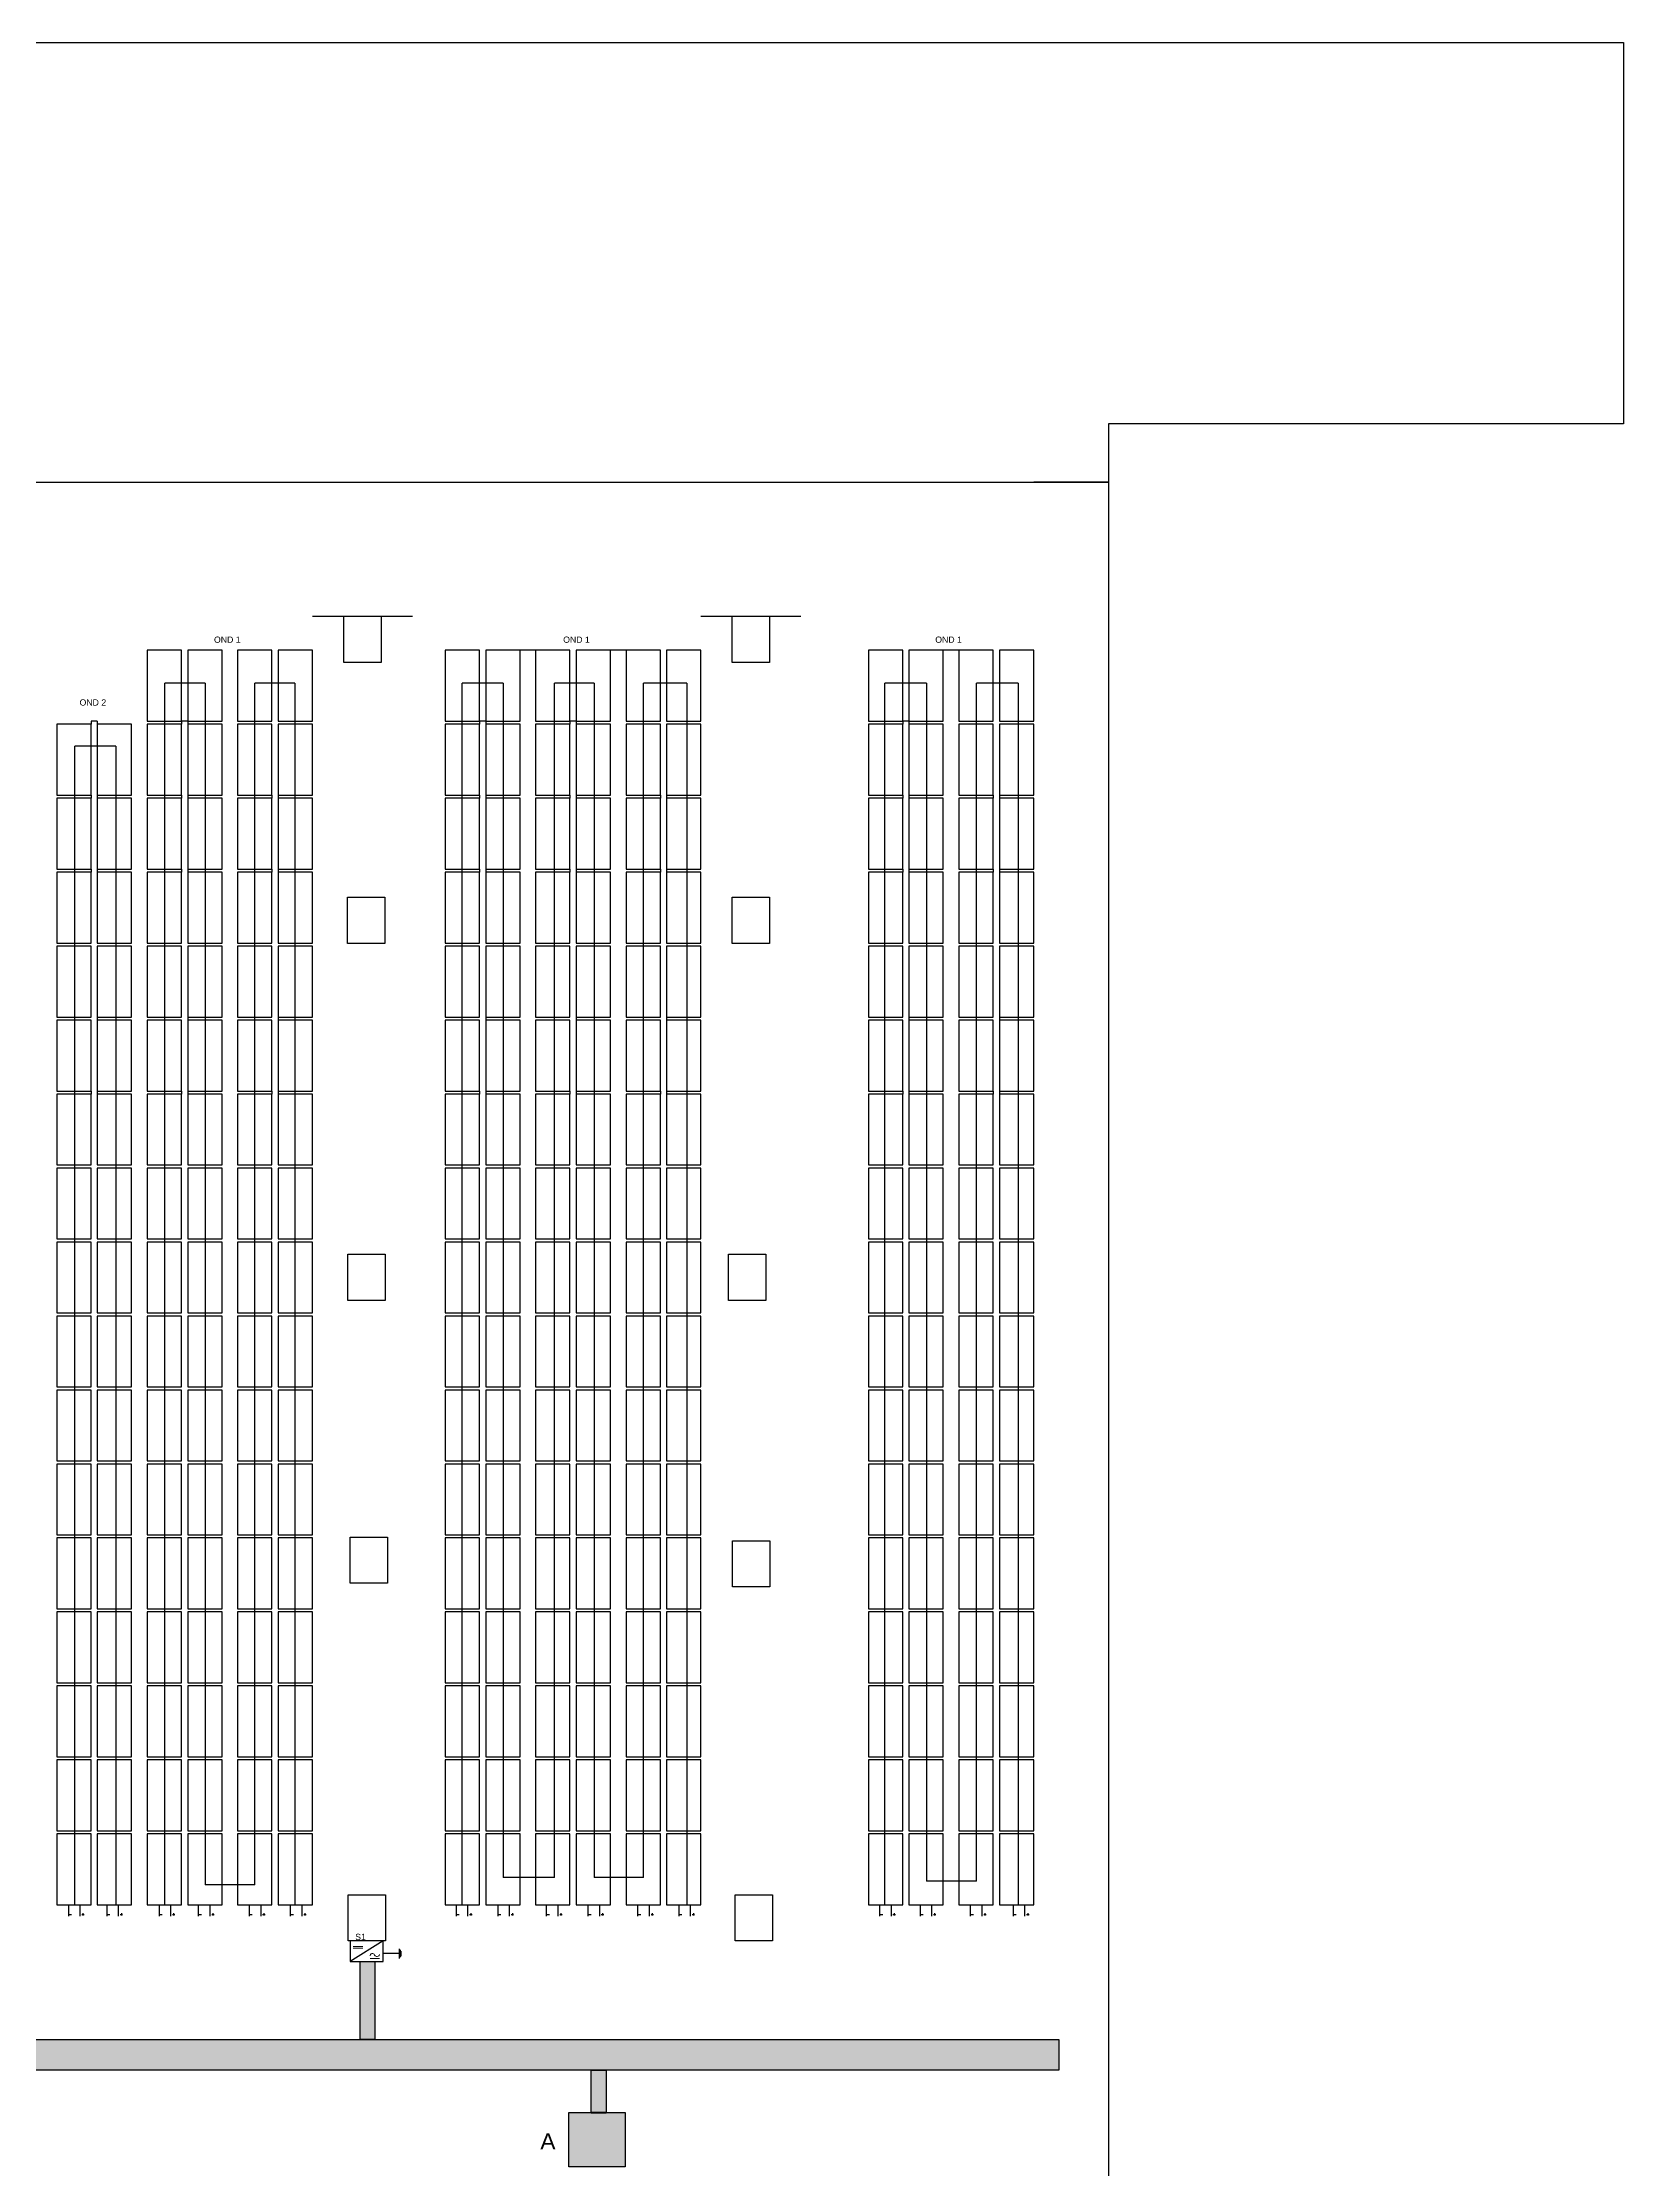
# Model space of a CAD drawing. Header units: inches. Extents: x 66 to 673, y 42 to 161.
# Drawn here: x 440.4 to 491.1, y 92.4 to 160.5 of the extents above; entities that cross this region are included whole.
import ezdxf

# ---------------------------------------------------------------- set-up
doc = ezdxf.new("R2010")
doc.units = ezdxf.units.IN
doc.header["$MEASUREMENT"] = 0
doc.layers.add('PDF2_Geometry', color=7, linetype='Continuous', true_color=0x2676ba)
doc.styles.get("Standard").update_dxf_attribs({"font": 'arial.ttf'})

msp = doc.modelspace()

# ---------------------------------------------------------------- hatches: boundary and pattern name
h = msp.add_hatch(color=8)
h.dxf.hatch_style = 1
h.paths.add_polyline_path([(450.565, 96.533), (451.044, 96.533), (451.044, 99.024), (450.565, 99.024)])
h = msp.add_hatch(color=8)
h.dxf.hatch_style = 1
h.paths.add_polyline_path([(323.962, 96.427), (288.548, 96.367), (288.548, 95.376), (323.962, 95.436)])
h.paths.add_polyline_path([(472.961, 96.533), (326.565, 96.533), (326.565, 95.542), (472.961, 95.542)])
h = msp.add_hatch(color=8)
h.dxf.hatch_style = 1
h.paths.add_polyline_path([(457.974, 94.168), (458.454, 94.168), (458.454, 95.532), (457.974, 95.532)])
h = msp.add_hatch(color=3)
h.dxf.hatch_style = 1
h.paths.add_polyline_path([(457.256, 94.191), (457.256, 92.444), (459.068, 92.444), (459.068, 94.191)])
h = msp.add_hatch(color=1)
h.dxf.hatch_style = 1
h.paths.add_polyline_path([(457.256, 94.191), (457.256, 92.444), (459.068, 92.444), (459.068, 94.191)])

# ---------------------------------------------------------------- linework, layer by layer
for p, q in [((404.45, 160.506), (491.063, 160.506)), ((491.063, 160.506), (491.063, 148.295)), ((491.063, 148.295), (474.56, 148.295)), ((474.56, 148.295), (474.56, 146.42)), ((424.323, 146.42), (474.56, 146.42)), ((474.56, 146.42), (472.16, 146.42)), ((474.56, 146.42), (474.56, 42.928)), ((474.56, 146.42), (474.56, 144.02)), ((449.042, 142.128), (450.042, 142.128)), ((450.042, 142.128), (451.242, 142.128)), ((450.042, 140.648), (450.042, 142.128)), ((451.242, 142.128), (451.242, 141.848)), ((451.242, 142.128), (452.242, 142.128)), ((451.242, 141.848), (451.242, 141.848)), ((451.242, 141.848), (451.242, 140.648)), ((461.493, 142.128), (462.493, 142.128)), ((462.493, 142.128), (463.693, 142.128)), ((462.493, 140.648), (462.493, 142.128)), ((463.693, 142.128), (463.693, 141.848)), ((463.693, 142.128), (464.693, 142.128)), ((463.693, 141.848), (463.693, 141.848)), ((463.693, 141.848), (463.693, 140.648)), ((451.242, 140.648), (450.042, 140.648)), ((456.193, 141.035), (455.693, 141.035)), ((459.093, 141.035), (458.593, 141.035)), ((463.693, 140.648), (462.493, 140.648)), ((469.76, 141.035), (469.26, 141.035)), ((442.142, 138.765), (441.942, 138.765)), ((441.942, 138.765), (441.942, 138.665)), ((442.142, 138.765), (442.142, 138.665)), ((445.042, 138.765), (444.842, 138.765)), ((444.842, 138.765), (444.842, 138.665)), ((445.042, 138.765), (445.042, 138.665)), ((454.593, 138.765), (454.393, 138.765)), ((454.393, 138.765), (454.393, 138.665)), ((454.593, 138.765), (454.593, 138.665)), ((457.493, 138.765), (457.293, 138.765)), ((457.293, 138.765), (457.293, 138.665)), ((457.493, 138.765), (457.493, 138.665)), ((468.16, 138.765), (467.96, 138.765)), ((467.96, 138.765), (467.96, 138.665)), ((468.16, 138.765), (468.16, 138.665)), ((441.942, 136.395), (441.942, 136.295)), ((442.142, 136.395), (442.142, 136.295)), ((444.842, 136.395), (444.842, 136.295)), ((445.042, 136.395), (445.042, 136.295)), ((447.742, 136.395), (447.742, 136.295)), ((447.942, 136.395), (447.942, 136.295)), ((454.393, 136.395), (454.393, 136.295)), ((454.593, 136.395), (454.593, 136.295)), ((457.293, 136.395), (457.293, 136.295)), ((457.493, 136.395), (457.493, 136.295)), ((460.193, 136.395), (460.193, 136.295)), ((460.393, 136.395), (460.393, 136.295)), ((467.96, 136.395), (467.96, 136.295)), ((468.16, 136.395), (468.16, 136.295)), ((470.86, 136.395), (470.86, 136.295)), ((471.06, 136.395), (471.06, 136.295)), ((441.942, 134.025), (441.942, 133.925)), ((442.142, 134.025), (442.142, 133.925)), ((444.842, 134.025), (444.842, 133.925)), ((445.042, 134.025), (445.042, 133.925)), ((447.742, 134.025), (447.742, 133.925)), ((447.942, 134.025), (447.942, 133.925)), ((454.393, 134.025), (454.393, 133.925)), ((454.593, 134.025), (454.593, 133.925)), ((457.293, 134.025), (457.293, 133.925)), ((457.493, 134.025), (457.493, 133.925)), ((460.193, 134.025), (460.193, 133.925)), ((460.393, 134.025), (460.393, 133.925)), ((467.96, 134.025), (467.96, 133.925)), ((468.16, 134.025), (468.16, 133.925)), ((470.86, 134.025), (470.86, 133.925)), ((471.06, 134.025), (471.06, 133.925)), ((450.159, 133.124), (451.359, 133.124)), ((450.159, 131.644), (450.159, 133.124)), ((451.359, 133.124), (451.359, 132.844)), ((462.493, 133.124), (463.693, 133.124)), ((462.493, 131.644), (462.493, 133.124)), ((463.693, 133.124), (463.693, 132.844)), ((451.359, 132.844), (451.359, 132.844)), ((451.359, 132.844), (451.359, 131.644)), ((463.693, 132.844), (463.693, 132.844)), ((463.693, 132.844), (463.693, 131.644)), ((451.359, 131.644), (450.159, 131.644)), ((463.693, 131.644), (462.493, 131.644)), ((442.142, 129.285), (442.142, 129.185)), ((445.042, 129.285), (445.042, 129.185)), ((447.942, 129.285), (447.942, 129.185)), ((454.593, 129.285), (454.593, 129.185)), ((457.493, 129.285), (457.493, 129.185)), ((460.393, 129.285), (460.393, 129.185)), ((468.16, 129.285), (468.16, 129.185)), ((471.06, 129.285), (471.06, 129.185)), ((441.942, 126.915), (441.942, 126.815)), ((442.142, 126.915), (442.142, 126.815)), ((444.842, 126.915), (444.842, 126.815)), ((445.042, 126.915), (445.042, 126.815)), ((447.742, 126.915), (447.742, 126.815)), ((447.942, 126.915), (447.942, 126.815)), ((454.393, 126.915), (454.393, 126.815)), ((454.593, 126.915), (454.593, 126.815)), ((457.293, 126.915), (457.293, 126.815)), ((457.493, 126.915), (457.493, 126.815)), ((460.193, 126.915), (460.193, 126.815)), ((460.393, 126.915), (460.393, 126.815)), ((467.96, 126.915), (467.96, 126.815)), ((468.16, 126.915), (468.16, 126.815)), ((470.86, 126.915), (470.86, 126.815)), ((471.06, 126.915), (471.06, 126.815)), ((450.169, 121.684), (451.369, 121.684)), ((450.169, 120.204), (450.169, 121.684)), ((451.369, 121.684), (451.369, 121.404)), ((451.369, 121.404), (451.369, 121.404)), ((451.369, 121.404), (451.369, 120.204)), ((462.371, 121.684), (463.571, 121.684)), ((462.371, 120.204), (462.371, 121.684)), ((463.571, 121.684), (463.571, 121.404)), ((463.571, 121.404), (463.571, 121.404)), ((463.571, 121.404), (463.571, 120.204)), ((451.369, 120.204), (450.169, 120.204)), ((463.571, 120.204), (462.371, 120.204)), ((450.248, 112.625), (451.448, 112.625)), ((450.248, 111.145), (450.248, 112.625)), ((451.448, 112.625), (451.448, 112.345)), ((462.504, 112.506), (463.704, 112.506)), ((462.504, 111.026), (462.504, 112.506)), ((463.704, 112.506), (463.704, 112.226)), ((451.448, 112.345), (451.448, 112.345)), ((451.448, 112.345), (451.448, 111.145)), ((463.704, 112.226), (463.704, 112.226)), ((463.704, 112.226), (463.704, 111.026)), ((451.448, 111.145), (450.248, 111.145)), ((463.704, 111.026), (462.504, 111.026)), ((450.183, 101.164), (451.383, 101.164)), ((450.183, 99.684), (450.183, 101.164)), ((451.383, 101.164), (451.383, 100.884)), ((451.383, 100.884), (451.383, 100.884)), ((451.383, 100.884), (451.383, 99.684)), ((462.589, 101.164), (463.789, 101.164)), ((462.589, 99.684), (462.589, 101.164)), ((463.789, 101.164), (463.789, 100.884)), ((463.789, 100.884), (463.789, 100.884)), ((463.789, 100.884), (463.789, 99.684)), ((441.236, 100.535), (441.315, 100.535)), ((441.646, 100.535), (441.725, 100.535)), ((441.685, 100.575), (441.685, 100.496)), ((442.465, 100.535), (442.545, 100.535)), ((442.875, 100.535), (442.955, 100.535)), ((442.915, 100.575), (442.915, 100.496)), ((444.14, 100.535), (444.22, 100.535)), ((444.55, 100.535), (444.63, 100.535)), ((444.59, 100.575), (444.59, 100.496)), ((445.401, 100.535), (445.481, 100.535)), ((445.811, 100.535), (445.891, 100.535)), ((445.851, 100.575), (445.851, 100.496)), ((447.032, 100.535), (447.112, 100.535)), ((447.442, 100.535), (447.522, 100.535)), ((447.482, 100.575), (447.482, 100.496)), ((448.349, 100.535), (448.428, 100.535)), ((448.759, 100.535), (448.838, 100.535)), ((448.798, 100.575), (448.798, 100.496)), ((453.666, 100.535), (453.746, 100.535)), ((454.076, 100.535), (454.156, 100.535)), ((454.116, 100.575), (454.116, 100.496)), ((454.998, 100.535), (455.077, 100.535)), ((455.408, 100.535), (455.488, 100.535)), ((455.448, 100.575), (455.448, 100.496)), ((456.555, 100.535), (456.634, 100.535)), ((456.965, 100.535), (457.044, 100.535)), ((457.004, 100.575), (457.004, 100.496)), ((457.889, 100.535), (457.969, 100.535)), ((458.299, 100.535), (458.379, 100.535)), ((458.339, 100.575), (458.339, 100.496)), ((459.482, 100.535), (459.561, 100.535)), ((459.892, 100.535), (459.971, 100.535)), ((459.931, 100.575), (459.931, 100.496)), ((460.801, 100.535), (460.88, 100.535)), ((461.211, 100.535), (461.29, 100.535)), ((461.25, 100.575), (461.25, 100.496)), ((467.238, 100.535), (467.318, 100.535)), ((467.648, 100.535), (467.728, 100.535)), ((467.688, 100.575), (467.688, 100.496)), ((468.535, 100.535), (468.614, 100.535)), ((468.945, 100.535), (469.024, 100.535)), ((468.984, 100.575), (468.984, 100.496)), ((470.146, 100.535), (470.226, 100.535)), ((470.556, 100.535), (470.636, 100.535)), ((470.596, 100.575), (470.596, 100.496)), ((471.52, 100.535), (471.6, 100.535)), ((471.93, 100.535), (472.01, 100.535)), ((471.97, 100.575), (471.97, 100.496)), ((451.383, 99.684), (450.183, 99.684)), ((451.303, 99.684), (450.253, 99.024)), ((463.789, 99.684), (462.589, 99.684))]:
    msp.add_line(p, q)
at = {"color": 116, "true_color": 0x136734}
for p, q in [((444.304, 100.845), (444.304, 139.978)), ((445.604, 139.978), (444.304, 139.978)), ((445.604, 139.978), (445.604, 101.483)), ((447.195, 101.483), (447.195, 139.978)), ((448.479, 139.978), (447.195, 139.978)), ((448.479, 139.978), (448.479, 101.483)), ((453.839, 100.845), (453.839, 139.978)), ((455.149, 139.978), (453.839, 139.978)), ((455.149, 139.978), (455.149, 101.716)), ((456.798, 101.716), (456.798, 139.978)), ((458.07, 139.978), (456.798, 139.978)), ((458.07, 139.978), (458.07, 101.716)), ((459.65, 101.716), (459.65, 139.978)), ((461.037, 139.978), (459.65, 139.978)), ((461.037, 139.978), (461.037, 100.845)), ((467.388, 100.845), (467.388, 139.978)), ((468.726, 139.978), (467.388, 139.978)), ((468.726, 139.978), (468.726, 101.596)), ((470.321, 101.596), (470.321, 139.978)), ((471.657, 139.978), (470.321, 139.978)), ((471.657, 139.978), (471.657, 100.845)), ((441.429, 100.845), (441.429, 137.962)), ((442.735, 137.962), (441.429, 137.962)), ((442.735, 137.962), (442.735, 100.845)), ((456.798, 101.716), (455.149, 101.716)), ((459.65, 101.716), (458.07, 101.716)), ((470.321, 101.596), (468.726, 101.596)), ((447.195, 101.483), (445.604, 101.483)), ((448.479, 101.483), (448.479, 100.845)), ((451.826, 99.279), (451.303, 99.279)), ((451.826, 99.279), (451.826, 99.436)), ((451.826, 99.122), (451.826, 99.279)), ((451.852, 99.404), (451.852, 99.162)), ((451.873, 99.357), (451.873, 99.196))]:
    msp.add_line(p, q, dxfattribs=at)
at = {"color": 1}
for p, q in [((441.228, 100.479), (441.228, 100.845)), ((442.458, 100.479), (442.458, 100.845)), ((444.133, 100.479), (444.133, 100.845)), ((445.393, 100.479), (445.393, 100.845)), ((447.025, 100.479), (447.025, 100.845)), ((448.341, 100.479), (448.341, 100.845)), ((453.659, 100.479), (453.659, 100.845)), ((454.99, 100.479), (454.99, 100.845)), ((456.547, 100.479), (456.547, 100.845)), ((457.882, 100.479), (457.882, 100.845)), ((459.474, 100.479), (459.474, 100.845)), ((460.793, 100.479), (460.793, 100.845)), ((467.231, 100.479), (467.231, 100.845)), ((468.527, 100.479), (468.527, 100.845)), ((470.138, 100.479), (470.138, 100.845)), ((471.512, 100.479), (471.512, 100.845))]:
    msp.add_line(p, q, dxfattribs=at)
at = {"color": 5}
for p, q in [((441.595, 100.479), (441.595, 100.845)), ((442.825, 100.479), (442.825, 100.845)), ((444.5, 100.479), (444.5, 100.845)), ((445.76, 100.479), (445.76, 100.845)), ((447.392, 100.479), (447.392, 100.845)), ((448.708, 100.479), (448.708, 100.845)), ((454.026, 100.479), (454.026, 100.845)), ((455.357, 100.479), (455.357, 100.845)), ((456.914, 100.479), (456.914, 100.845)), ((458.249, 100.479), (458.249, 100.845)), ((459.841, 100.479), (459.841, 100.845)), ((461.16, 100.479), (461.16, 100.845)), ((467.598, 100.479), (467.598, 100.845)), ((468.894, 100.479), (468.894, 100.845)), ((470.505, 100.479), (470.505, 100.845)), ((471.879, 100.479), (471.879, 100.845))]:
    msp.add_line(p, q, dxfattribs=at)
for points in [[(443.742, 138.765), (444.842, 138.765), (444.842, 141.035), (443.742, 141.035)], [(445.042, 138.765), (446.142, 138.765), (446.142, 141.035), (445.042, 141.035)], [(446.642, 138.765), (447.742, 138.765), (447.742, 141.035), (446.642, 141.035)], [(447.942, 138.765), (449.042, 138.765), (449.042, 141.035), (447.942, 141.035)], [(453.293, 138.765), (454.393, 138.765), (454.393, 141.035), (453.293, 141.035)], [(454.593, 138.765), (455.693, 138.765), (455.693, 141.035), (454.593, 141.035)], [(456.193, 138.765), (457.293, 138.765), (457.293, 141.035), (456.193, 141.035)], [(457.493, 138.765), (458.593, 138.765), (458.593, 141.035), (457.493, 141.035)], [(459.093, 138.765), (460.193, 138.765), (460.193, 141.035), (459.093, 141.035)], [(460.393, 138.765), (461.493, 138.765), (461.493, 141.035), (460.393, 141.035)], [(466.86, 138.765), (467.96, 138.765), (467.96, 141.035), (466.86, 141.035)], [(468.16, 138.765), (469.26, 138.765), (469.26, 141.035), (468.16, 141.035)], [(469.76, 138.765), (470.86, 138.765), (470.86, 141.035), (469.76, 141.035)], [(471.06, 138.765), (472.16, 138.765), (472.16, 141.035), (471.06, 141.035)], [(440.842, 136.395), (441.942, 136.395), (441.942, 138.665), (440.842, 138.665)], [(442.142, 136.395), (443.242, 136.395), (443.242, 138.665), (442.142, 138.665)], [(443.742, 136.395), (444.842, 136.395), (444.842, 138.665), (443.742, 138.665)], [(445.042, 136.395), (446.142, 136.395), (446.142, 138.665), (445.042, 138.665)], [(446.642, 136.395), (447.742, 136.395), (447.742, 138.665), (446.642, 138.665)], [(447.942, 136.395), (449.042, 136.395), (449.042, 138.665), (447.942, 138.665)], [(453.293, 136.395), (454.393, 136.395), (454.393, 138.665), (453.293, 138.665)], [(454.593, 136.395), (455.693, 136.395), (455.693, 138.665), (454.593, 138.665)], [(456.193, 136.395), (457.293, 136.395), (457.293, 138.665), (456.193, 138.665)], [(457.493, 136.395), (458.593, 136.395), (458.593, 138.665), (457.493, 138.665)], [(459.093, 136.395), (460.193, 136.395), (460.193, 138.665), (459.093, 138.665)], [(460.393, 136.395), (461.493, 136.395), (461.493, 138.665), (460.393, 138.665)], [(466.86, 136.395), (467.96, 136.395), (467.96, 138.665), (466.86, 138.665)], [(468.16, 136.395), (469.26, 136.395), (469.26, 138.665), (468.16, 138.665)], [(469.76, 136.395), (470.86, 136.395), (470.86, 138.665), (469.76, 138.665)], [(471.06, 136.395), (472.16, 136.395), (472.16, 138.665), (471.06, 138.665)], [(440.842, 134.025), (441.942, 134.025), (441.942, 136.295), (440.842, 136.295)], [(442.142, 134.025), (443.242, 134.025), (443.242, 136.295), (442.142, 136.295)], [(443.742, 134.025), (444.842, 134.025), (444.842, 136.295), (443.742, 136.295)], [(445.042, 134.025), (446.142, 134.025), (446.142, 136.295), (445.042, 136.295)], [(446.642, 134.025), (447.742, 134.025), (447.742, 136.295), (446.642, 136.295)], [(447.942, 134.025), (449.042, 134.025), (449.042, 136.295), (447.942, 136.295)], [(453.293, 134.025), (454.393, 134.025), (454.393, 136.295), (453.293, 136.295)], [(454.593, 134.025), (455.693, 134.025), (455.693, 136.295), (454.593, 136.295)], [(456.193, 134.025), (457.293, 134.025), (457.293, 136.295), (456.193, 136.295)], [(457.493, 134.025), (458.593, 134.025), (458.593, 136.295), (457.493, 136.295)], [(459.093, 134.025), (460.193, 134.025), (460.193, 136.295), (459.093, 136.295)], [(460.393, 134.025), (461.493, 134.025), (461.493, 136.295), (460.393, 136.295)], [(466.86, 134.025), (467.96, 134.025), (467.96, 136.295), (466.86, 136.295)], [(468.16, 134.025), (469.26, 134.025), (469.26, 136.295), (468.16, 136.295)], [(469.76, 134.025), (470.86, 134.025), (470.86, 136.295), (469.76, 136.295)], [(471.06, 134.025), (472.16, 134.025), (472.16, 136.295), (471.06, 136.295)], [(440.842, 131.655), (441.942, 131.655), (441.942, 133.925), (440.842, 133.925)], [(442.142, 131.655), (443.242, 131.655), (443.242, 133.925), (442.142, 133.925)], [(443.742, 131.655), (444.842, 131.655), (444.842, 133.925), (443.742, 133.925)], [(445.042, 131.655), (446.142, 131.655), (446.142, 133.925), (445.042, 133.925)], [(446.642, 131.655), (447.742, 131.655), (447.742, 133.925), (446.642, 133.925)], [(447.942, 131.655), (449.042, 131.655), (449.042, 133.925), (447.942, 133.925)], [(453.293, 131.655), (454.393, 131.655), (454.393, 133.925), (453.293, 133.925)], [(454.593, 131.655), (455.693, 131.655), (455.693, 133.925), (454.593, 133.925)], [(456.193, 131.655), (457.293, 131.655), (457.293, 133.925), (456.193, 133.925)], [(457.493, 131.655), (458.593, 131.655), (458.593, 133.925), (457.493, 133.925)], [(459.093, 131.655), (460.193, 131.655), (460.193, 133.925), (459.093, 133.925)], [(460.393, 131.655), (461.493, 131.655), (461.493, 133.925), (460.393, 133.925)], [(466.86, 131.655), (467.96, 131.655), (467.96, 133.925), (466.86, 133.925)], [(468.16, 131.655), (469.26, 131.655), (469.26, 133.925), (468.16, 133.925)], [(469.76, 131.655), (470.86, 131.655), (470.86, 133.925), (469.76, 133.925)], [(471.06, 131.655), (472.16, 131.655), (472.16, 133.925), (471.06, 133.925)], [(440.842, 129.285), (441.942, 129.285), (441.942, 131.555), (440.842, 131.555)], [(442.142, 129.285), (443.242, 129.285), (443.242, 131.555), (442.142, 131.555)], [(443.742, 129.285), (444.842, 129.285), (444.842, 131.555), (443.742, 131.555)], [(445.042, 129.285), (446.142, 129.285), (446.142, 131.555), (445.042, 131.555)], [(446.642, 129.285), (447.742, 129.285), (447.742, 131.555), (446.642, 131.555)], [(447.942, 129.285), (449.042, 129.285), (449.042, 131.555), (447.942, 131.555)], [(453.293, 129.285), (454.393, 129.285), (454.393, 131.555), (453.293, 131.555)], [(454.593, 129.285), (455.693, 129.285), (455.693, 131.555), (454.593, 131.555)], [(456.193, 129.285), (457.293, 129.285), (457.293, 131.555), (456.193, 131.555)], [(457.493, 129.285), (458.593, 129.285), (458.593, 131.555), (457.493, 131.555)], [(459.093, 129.285), (460.193, 129.285), (460.193, 131.555), (459.093, 131.555)], [(460.393, 129.285), (461.493, 129.285), (461.493, 131.555), (460.393, 131.555)], [(466.86, 129.285), (467.96, 129.285), (467.96, 131.555), (466.86, 131.555)], [(468.16, 129.285), (469.26, 129.285), (469.26, 131.555), (468.16, 131.555)], [(469.76, 129.285), (470.86, 129.285), (470.86, 131.555), (469.76, 131.555)], [(471.06, 129.285), (472.16, 129.285), (472.16, 131.555), (471.06, 131.555)], [(440.842, 126.915), (441.942, 126.915), (441.942, 129.185), (440.842, 129.185)], [(442.142, 126.915), (443.242, 126.915), (443.242, 129.185), (442.142, 129.185)], [(443.742, 126.915), (444.842, 126.915), (444.842, 129.185), (443.742, 129.185)], [(445.042, 126.915), (446.142, 126.915), (446.142, 129.185), (445.042, 129.185)], [(446.642, 126.915), (447.742, 126.915), (447.742, 129.185), (446.642, 129.185)], [(447.942, 126.915), (449.042, 126.915), (449.042, 129.185), (447.942, 129.185)], [(453.293, 126.915), (454.393, 126.915), (454.393, 129.185), (453.293, 129.185)], [(454.593, 126.915), (455.693, 126.915), (455.693, 129.185), (454.593, 129.185)], [(456.193, 126.915), (457.293, 126.915), (457.293, 129.185), (456.193, 129.185)], [(457.493, 126.915), (458.593, 126.915), (458.593, 129.185), (457.493, 129.185)], [(459.093, 126.915), (460.193, 126.915), (460.193, 129.185), (459.093, 129.185)], [(460.393, 126.915), (461.493, 126.915), (461.493, 129.185), (460.393, 129.185)], [(466.86, 126.915), (467.96, 126.915), (467.96, 129.185), (466.86, 129.185)], [(468.16, 126.915), (469.26, 126.915), (469.26, 129.185), (468.16, 129.185)], [(469.76, 126.915), (470.86, 126.915), (470.86, 129.185), (469.76, 129.185)], [(471.06, 126.915), (472.16, 126.915), (472.16, 129.185), (471.06, 129.185)], [(440.842, 124.545), (441.942, 124.545), (441.942, 126.815), (440.842, 126.815)], [(442.142, 124.545), (443.242, 124.545), (443.242, 126.815), (442.142, 126.815)], [(443.742, 124.545), (444.842, 124.545), (444.842, 126.815), (443.742, 126.815)], [(445.042, 124.545), (446.142, 124.545), (446.142, 126.815), (445.042, 126.815)], [(446.642, 124.545), (447.742, 124.545), (447.742, 126.815), (446.642, 126.815)], [(447.942, 124.545), (449.042, 124.545), (449.042, 126.815), (447.942, 126.815)], [(453.293, 124.545), (454.393, 124.545), (454.393, 126.815), (453.293, 126.815)], [(454.593, 124.545), (455.693, 124.545), (455.693, 126.815), (454.593, 126.815)], [(456.193, 124.545), (457.293, 124.545), (457.293, 126.815), (456.193, 126.815)], [(457.493, 124.545), (458.593, 124.545), (458.593, 126.815), (457.493, 126.815)], [(459.093, 124.545), (460.193, 124.545), (460.193, 126.815), (459.093, 126.815)], [(460.393, 124.545), (461.493, 124.545), (461.493, 126.815), (460.393, 126.815)], [(466.86, 124.545), (467.96, 124.545), (467.96, 126.815), (466.86, 126.815)], [(468.16, 124.545), (469.26, 124.545), (469.26, 126.815), (468.16, 126.815)], [(469.76, 124.545), (470.86, 124.545), (470.86, 126.815), (469.76, 126.815)], [(471.06, 124.545), (472.16, 124.545), (472.16, 126.815), (471.06, 126.815)], [(440.842, 122.175), (441.942, 122.175), (441.942, 124.445), (440.842, 124.445)], [(442.142, 122.175), (443.242, 122.175), (443.242, 124.445), (442.142, 124.445)], [(443.742, 122.175), (444.842, 122.175), (444.842, 124.445), (443.742, 124.445)], [(445.042, 122.175), (446.142, 122.175), (446.142, 124.445), (445.042, 124.445)], [(446.642, 122.175), (447.742, 122.175), (447.742, 124.445), (446.642, 124.445)], [(447.942, 122.175), (449.042, 122.175), (449.042, 124.445), (447.942, 124.445)], [(453.293, 122.175), (454.393, 122.175), (454.393, 124.445), (453.293, 124.445)], [(454.593, 122.175), (455.693, 122.175), (455.693, 124.445), (454.593, 124.445)], [(456.193, 122.175), (457.293, 122.175), (457.293, 124.445), (456.193, 124.445)], [(457.493, 122.175), (458.593, 122.175), (458.593, 124.445), (457.493, 124.445)], [(459.093, 122.175), (460.193, 122.175), (460.193, 124.445), (459.093, 124.445)], [(460.393, 122.175), (461.493, 122.175), (461.493, 124.445), (460.393, 124.445)], [(466.86, 122.175), (467.96, 122.175), (467.96, 124.445), (466.86, 124.445)], [(468.16, 122.175), (469.26, 122.175), (469.26, 124.445), (468.16, 124.445)], [(469.76, 122.175), (470.86, 122.175), (470.86, 124.445), (469.76, 124.445)], [(471.06, 122.175), (472.16, 122.175), (472.16, 124.445), (471.06, 124.445)], [(440.842, 119.805), (441.942, 119.805), (441.942, 122.075), (440.842, 122.075)], [(442.142, 119.805), (443.242, 119.805), (443.242, 122.075), (442.142, 122.075)], [(443.742, 119.805), (444.842, 119.805), (444.842, 122.075), (443.742, 122.075)], [(445.042, 119.805), (446.142, 119.805), (446.142, 122.075), (445.042, 122.075)], [(446.642, 119.805), (447.742, 119.805), (447.742, 122.075), (446.642, 122.075)], [(447.942, 119.805), (449.042, 119.805), (449.042, 122.075), (447.942, 122.075)], [(453.293, 119.805), (454.393, 119.805), (454.393, 122.075), (453.293, 122.075)], [(454.593, 119.805), (455.693, 119.805), (455.693, 122.075), (454.593, 122.075)], [(456.193, 119.805), (457.293, 119.805), (457.293, 122.075), (456.193, 122.075)], [(457.493, 119.805), (458.593, 119.805), (458.593, 122.075), (457.493, 122.075)], [(459.093, 119.805), (460.193, 119.805), (460.193, 122.075), (459.093, 122.075)], [(460.393, 119.805), (461.493, 119.805), (461.493, 122.075), (460.393, 122.075)], [(466.86, 119.805), (467.96, 119.805), (467.96, 122.075), (466.86, 122.075)], [(468.16, 119.805), (469.26, 119.805), (469.26, 122.075), (468.16, 122.075)], [(469.76, 119.805), (470.86, 119.805), (470.86, 122.075), (469.76, 122.075)], [(471.06, 119.805), (472.16, 119.805), (472.16, 122.075), (471.06, 122.075)], [(440.842, 117.435), (441.942, 117.435), (441.942, 119.705), (440.842, 119.705)], [(442.142, 117.435), (443.242, 117.435), (443.242, 119.705), (442.142, 119.705)], [(443.742, 117.435), (444.842, 117.435), (444.842, 119.705), (443.742, 119.705)], [(445.042, 117.435), (446.142, 117.435), (446.142, 119.705), (445.042, 119.705)], [(446.642, 117.435), (447.742, 117.435), (447.742, 119.705), (446.642, 119.705)], [(447.942, 117.435), (449.042, 117.435), (449.042, 119.705), (447.942, 119.705)], [(453.293, 117.435), (454.393, 117.435), (454.393, 119.705), (453.293, 119.705)], [(454.593, 117.435), (455.693, 117.435), (455.693, 119.705), (454.593, 119.705)], [(456.193, 117.435), (457.293, 117.435), (457.293, 119.705), (456.193, 119.705)], [(457.493, 117.435), (458.593, 117.435), (458.593, 119.705), (457.493, 119.705)], [(459.093, 117.435), (460.193, 117.435), (460.193, 119.705), (459.093, 119.705)], [(460.393, 117.435), (461.493, 117.435), (461.493, 119.705), (460.393, 119.705)], [(466.86, 117.435), (467.96, 117.435), (467.96, 119.705), (466.86, 119.705)], [(468.16, 117.435), (469.26, 117.435), (469.26, 119.705), (468.16, 119.705)], [(469.76, 117.435), (470.86, 117.435), (470.86, 119.705), (469.76, 119.705)], [(471.06, 117.435), (472.16, 117.435), (472.16, 119.705), (471.06, 119.705)], [(440.842, 115.065), (441.942, 115.065), (441.942, 117.335), (440.842, 117.335)], [(442.142, 115.065), (443.242, 115.065), (443.242, 117.335), (442.142, 117.335)], [(443.742, 115.065), (444.842, 115.065), (444.842, 117.335), (443.742, 117.335)], [(445.042, 115.065), (446.142, 115.065), (446.142, 117.335), (445.042, 117.335)], [(446.642, 115.065), (447.742, 115.065), (447.742, 117.335), (446.642, 117.335)], [(447.942, 115.065), (449.042, 115.065), (449.042, 117.335), (447.942, 117.335)], [(453.293, 115.065), (454.393, 115.065), (454.393, 117.335), (453.293, 117.335)], [(454.593, 115.065), (455.693, 115.065), (455.693, 117.335), (454.593, 117.335)], [(456.193, 115.065), (457.293, 115.065), (457.293, 117.335), (456.193, 117.335)], [(457.493, 115.065), (458.593, 115.065), (458.593, 117.335), (457.493, 117.335)], [(459.093, 115.065), (460.193, 115.065), (460.193, 117.335), (459.093, 117.335)], [(460.393, 115.065), (461.493, 115.065), (461.493, 117.335), (460.393, 117.335)], [(466.86, 115.065), (467.96, 115.065), (467.96, 117.335), (466.86, 117.335)], [(468.16, 115.065), (469.26, 115.065), (469.26, 117.335), (468.16, 117.335)], [(469.76, 115.065), (470.86, 115.065), (470.86, 117.335), (469.76, 117.335)], [(471.06, 115.065), (472.16, 115.065), (472.16, 117.335), (471.06, 117.335)], [(440.842, 112.695), (441.942, 112.695), (441.942, 114.965), (440.842, 114.965)], [(442.142, 112.695), (443.242, 112.695), (443.242, 114.965), (442.142, 114.965)], [(443.742, 112.695), (444.842, 112.695), (444.842, 114.965), (443.742, 114.965)], [(445.042, 112.695), (446.142, 112.695), (446.142, 114.965), (445.042, 114.965)], [(446.642, 112.695), (447.742, 112.695), (447.742, 114.965), (446.642, 114.965)], [(447.942, 112.695), (449.042, 112.695), (449.042, 114.965), (447.942, 114.965)], [(453.293, 112.695), (454.393, 112.695), (454.393, 114.965), (453.293, 114.965)], [(454.593, 112.695), (455.693, 112.695), (455.693, 114.965), (454.593, 114.965)], [(456.193, 112.695), (457.293, 112.695), (457.293, 114.965), (456.193, 114.965)], [(457.493, 112.695), (458.593, 112.695), (458.593, 114.965), (457.493, 114.965)], [(459.093, 112.695), (460.193, 112.695), (460.193, 114.965), (459.093, 114.965)], [(460.393, 112.695), (461.493, 112.695), (461.493, 114.965), (460.393, 114.965)], [(466.86, 112.695), (467.96, 112.695), (467.96, 114.965), (466.86, 114.965)], [(468.16, 112.695), (469.26, 112.695), (469.26, 114.965), (468.16, 114.965)], [(469.76, 112.695), (470.86, 112.695), (470.86, 114.965), (469.76, 114.965)], [(471.06, 112.695), (472.16, 112.695), (472.16, 114.965), (471.06, 114.965)], [(440.842, 110.325), (441.942, 110.325), (441.942, 112.595), (440.842, 112.595)], [(442.142, 110.325), (443.242, 110.325), (443.242, 112.595), (442.142, 112.595)], [(443.742, 110.325), (444.842, 110.325), (444.842, 112.595), (443.742, 112.595)], [(445.042, 110.325), (446.142, 110.325), (446.142, 112.595), (445.042, 112.595)], [(446.642, 110.325), (447.742, 110.325), (447.742, 112.595), (446.642, 112.595)], [(447.942, 110.325), (449.042, 110.325), (449.042, 112.595), (447.942, 112.595)], [(453.293, 110.325), (454.393, 110.325), (454.393, 112.595), (453.293, 112.595)], [(454.593, 110.325), (455.693, 110.325), (455.693, 112.595), (454.593, 112.595)], [(456.193, 110.325), (457.293, 110.325), (457.293, 112.595), (456.193, 112.595)], [(457.493, 110.325), (458.593, 110.325), (458.593, 112.595), (457.493, 112.595)], [(459.093, 110.325), (460.193, 110.325), (460.193, 112.595), (459.093, 112.595)], [(460.393, 110.325), (461.493, 110.325), (461.493, 112.595), (460.393, 112.595)], [(466.86, 110.325), (467.96, 110.325), (467.96, 112.595), (466.86, 112.595)], [(468.16, 110.325), (469.26, 110.325), (469.26, 112.595), (468.16, 112.595)], [(469.76, 110.325), (470.86, 110.325), (470.86, 112.595), (469.76, 112.595)], [(471.06, 110.325), (472.16, 110.325), (472.16, 112.595), (471.06, 112.595)], [(440.842, 107.955), (441.942, 107.955), (441.942, 110.225), (440.842, 110.225)], [(442.142, 107.955), (443.242, 107.955), (443.242, 110.225), (442.142, 110.225)], [(443.742, 107.955), (444.842, 107.955), (444.842, 110.225), (443.742, 110.225)], [(445.042, 107.955), (446.142, 107.955), (446.142, 110.225), (445.042, 110.225)], [(446.642, 107.955), (447.742, 107.955), (447.742, 110.225), (446.642, 110.225)], [(447.942, 107.955), (449.042, 107.955), (449.042, 110.225), (447.942, 110.225)], [(453.293, 107.955), (454.393, 107.955), (454.393, 110.225), (453.293, 110.225)], [(454.593, 107.955), (455.693, 107.955), (455.693, 110.225), (454.593, 110.225)], [(456.193, 107.955), (457.293, 107.955), (457.293, 110.225), (456.193, 110.225)], [(457.493, 107.955), (458.593, 107.955), (458.593, 110.225), (457.493, 110.225)], [(459.093, 107.955), (460.193, 107.955), (460.193, 110.225), (459.093, 110.225)], [(460.393, 107.955), (461.493, 107.955), (461.493, 110.225), (460.393, 110.225)], [(466.86, 107.955), (467.96, 107.955), (467.96, 110.225), (466.86, 110.225)], [(468.16, 107.955), (469.26, 107.955), (469.26, 110.225), (468.16, 110.225)], [(469.76, 107.955), (470.86, 107.955), (470.86, 110.225), (469.76, 110.225)], [(471.06, 107.955), (472.16, 107.955), (472.16, 110.225), (471.06, 110.225)], [(440.842, 105.585), (441.942, 105.585), (441.942, 107.855), (440.842, 107.855)], [(442.142, 105.585), (443.242, 105.585), (443.242, 107.855), (442.142, 107.855)], [(443.742, 105.585), (444.842, 105.585), (444.842, 107.855), (443.742, 107.855)], [(445.042, 105.585), (446.142, 105.585), (446.142, 107.855), (445.042, 107.855)], [(446.642, 105.585), (447.742, 105.585), (447.742, 107.855), (446.642, 107.855)], [(447.942, 105.585), (449.042, 105.585), (449.042, 107.855), (447.942, 107.855)], [(453.293, 105.585), (454.393, 105.585), (454.393, 107.855), (453.293, 107.855)], [(454.593, 105.585), (455.693, 105.585), (455.693, 107.855), (454.593, 107.855)], [(456.193, 105.585), (457.293, 105.585), (457.293, 107.855), (456.193, 107.855)], [(457.493, 105.585), (458.593, 105.585), (458.593, 107.855), (457.493, 107.855)], [(459.093, 105.585), (460.193, 105.585), (460.193, 107.855), (459.093, 107.855)], [(460.393, 105.585), (461.493, 105.585), (461.493, 107.855), (460.393, 107.855)], [(466.86, 105.585), (467.96, 105.585), (467.96, 107.855), (466.86, 107.855)], [(468.16, 105.585), (469.26, 105.585), (469.26, 107.855), (468.16, 107.855)], [(469.76, 105.585), (470.86, 105.585), (470.86, 107.855), (469.76, 107.855)], [(471.06, 105.585), (472.16, 105.585), (472.16, 107.855), (471.06, 107.855)], [(440.842, 103.215), (441.942, 103.215), (441.942, 105.485), (440.842, 105.485)], [(442.142, 103.215), (443.242, 103.215), (443.242, 105.485), (442.142, 105.485)], [(443.742, 103.215), (444.842, 103.215), (444.842, 105.485), (443.742, 105.485)], [(445.042, 103.215), (446.142, 103.215), (446.142, 105.485), (445.042, 105.485)], [(446.642, 103.215), (447.742, 103.215), (447.742, 105.485), (446.642, 105.485)], [(447.942, 103.215), (449.042, 103.215), (449.042, 105.485), (447.942, 105.485)], [(453.293, 103.215), (454.393, 103.215), (454.393, 105.485), (453.293, 105.485)], [(454.593, 103.215), (455.693, 103.215), (455.693, 105.485), (454.593, 105.485)], [(456.193, 103.215), (457.293, 103.215), (457.293, 105.485), (456.193, 105.485)], [(457.493, 103.215), (458.593, 103.215), (458.593, 105.485), (457.493, 105.485)], [(459.093, 103.215), (460.193, 103.215), (460.193, 105.485), (459.093, 105.485)], [(460.393, 103.215), (461.493, 103.215), (461.493, 105.485), (460.393, 105.485)], [(466.86, 103.215), (467.96, 103.215), (467.96, 105.485), (466.86, 105.485)], [(468.16, 103.215), (469.26, 103.215), (469.26, 105.485), (468.16, 105.485)], [(469.76, 103.215), (470.86, 103.215), (470.86, 105.485), (469.76, 105.485)], [(471.06, 103.215), (472.16, 103.215), (472.16, 105.485), (471.06, 105.485)], [(440.842, 100.845), (441.942, 100.845), (441.942, 103.115), (440.842, 103.115)], [(442.142, 100.845), (443.242, 100.845), (443.242, 103.115), (442.142, 103.115)], [(443.742, 100.845), (444.842, 100.845), (444.842, 103.115), (443.742, 103.115)], [(445.042, 100.845), (446.142, 100.845), (446.142, 103.115), (445.042, 103.115)], [(446.642, 100.845), (447.742, 100.845), (447.742, 103.115), (446.642, 103.115)], [(447.942, 100.845), (449.042, 100.845), (449.042, 103.115), (447.942, 103.115)], [(453.293, 100.845), (454.393, 100.845), (454.393, 103.115), (453.293, 103.115)], [(454.593, 100.845), (455.693, 100.845), (455.693, 103.115), (454.593, 103.115)], [(456.193, 100.845), (457.293, 100.845), (457.293, 103.115), (456.193, 103.115)], [(457.493, 100.845), (458.593, 100.845), (458.593, 103.115), (457.493, 103.115)], [(459.093, 100.845), (460.193, 100.845), (460.193, 103.115), (459.093, 103.115)], [(460.393, 100.845), (461.493, 100.845), (461.493, 103.115), (460.393, 103.115)], [(466.86, 100.845), (467.96, 100.845), (467.96, 103.115), (466.86, 103.115)], [(468.16, 100.845), (469.26, 100.845), (469.26, 103.115), (468.16, 103.115)], [(469.76, 100.845), (470.86, 100.845), (470.86, 103.115), (469.76, 103.115)], [(471.06, 100.845), (472.16, 100.845), (472.16, 103.115), (471.06, 103.115)], [(450.253, 99.024), (451.303, 99.024), (451.303, 99.684), (450.253, 99.684)], [(451.044, 96.533), (450.565, 96.533), (450.565, 99.024), (451.044, 99.024)], [(326.565, 96.533), (472.961, 96.533), (472.961, 95.542), (326.565, 95.542)], [(458.454, 94.168), (457.974, 94.168), (457.974, 95.542), (458.454, 95.542)], [(458.454, 94.191), (457.974, 94.191), (457.974, 95.542), (458.454, 95.542)], [(459.068, 92.444), (457.256, 92.444), (457.256, 94.191), (459.068, 94.191)], [(459.068, 92.444), (457.256, 92.444), (457.256, 94.191), (459.068, 94.191)]]:
    msp.add_lwpolyline(points, close=True)
at = {"layer": 'PDF2_Geometry', "color": 7, "lineweight": 0}
for points in [[(450.343, 99.507), (450.653, 99.507)], [(450.343, 99.459), (450.653, 99.459)], [(450.885, 99.127), (451.194, 99.127)]]:
    msp.add_lwpolyline(points, dxfattribs=at)
msp.add_lwpolyline([(450.885, 99.206, -0.81134), (451.034, 99.234, 0.653005), (451.194, 99.246)], format="xyb", dxfattribs=at)

# ---------------------------------------------------------------- texts
at = {"color": 5, "attachment_point": 1}
for s, width, gutter_width, heights, insert, char_height in [('{\\C256;OND 1}', 2.27344, 1, [0], (445.884, 141.475), 0.2), ('{\\C256;OND 1}', 2.27344, 1, [0], (457.077, 141.475), 0.2), ('{\\C256;OND 1}', 2.27344, 1, [0], (469.003, 141.475), 0.2), ('{\\C256;OND 2}', 2.27344, 1, [0], (441.575, 139.463), 0.2), ('{\\C256;S1}', 2.27344, 1, [0], (450.41, 99.914), 0.2), ('{\\C256;A}', 5.94777, 2.616, [0.541], (456.344, 93.527), 0.5232)]:
    msp.add_mtext_dynamic_manual_height_columns(s, width=width, gutter_width=gutter_width, heights=heights, dxfattribs=dict(at, insert=insert, char_height=char_height))

doc.saveas('drawing.dxf')
